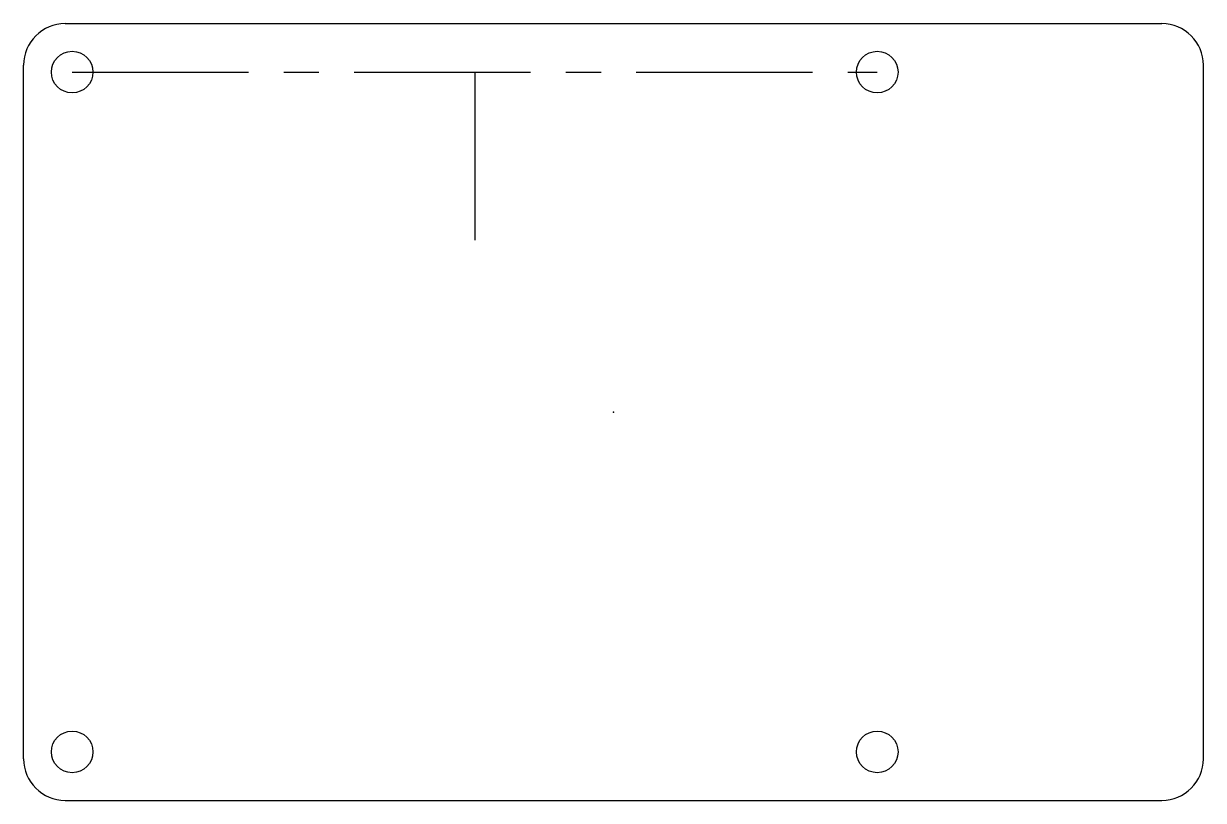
# Model space of a CAD drawing. Header units: millimetres. Extents: x -42.5 to 42.5, y -28 to 28.
import ezdxf

# ---------------------------------------------------------------- set-up
doc = ezdxf.new("R2010")
doc.units = ezdxf.units.MM
doc.header["$PDSIZE"] = -1
doc.linetypes.add('CENTERX2', pattern=[20.32, 12.7, -2.54, 2.54, -2.54])

msp = doc.modelspace()

# ---------------------------------------------------------------- linework, layer by layer
at = {"color": 7, "linetype": 'Continuous'}
for p, q in [((-39.5, 28), (39.5, 28)), ((-42.5, -25), (-42.5, 25)), ((42.5, -25), (42.5, 25)), ((-39.5, -28), (39.5, -28))]:
    msp.add_line(p, q, dxfattribs=at)
at = {"color": 7, "linetype": 'CENTERX2'}
for p, q in [((-39, 24.5), (19, 24.5)), ((-10, 24.5), (-10, 12.383))]:
    msp.add_line(p, q, dxfattribs=at)
at = {"color": 7, "linetype": 'Continuous'}
for centre in [(-39, 24.5), (19, 24.5), (-39, -24.5), (19, -24.5)]:
    msp.add_circle(centre, 1.5, dxfattribs=at)
for centre, start, end in [((-39.5, 25), 90, 180), ((39.5, 25), 0, 90), ((-39.5, -25), 180, 270), ((39.5, -25), 270, 0)]:
    msp.add_arc(centre, 3, start, end, dxfattribs=at)
msp.add_point((0, 0), dxfattribs=at)

doc.saveas('drawing.dxf')
